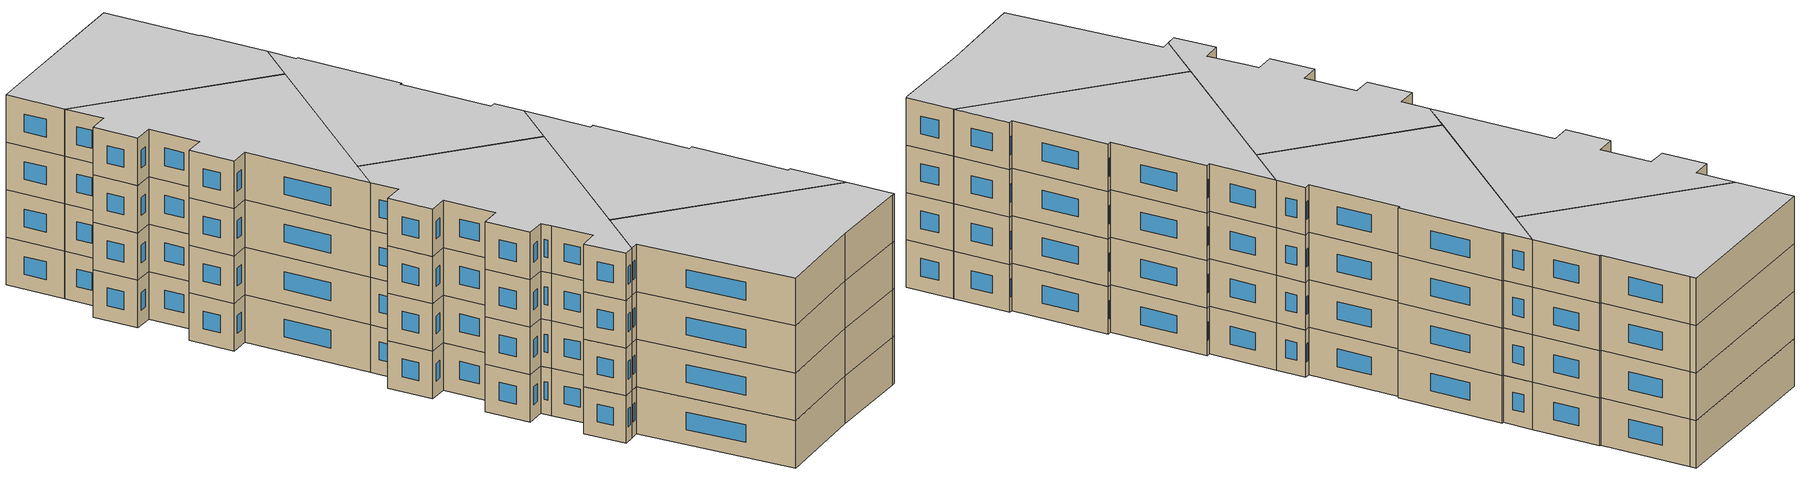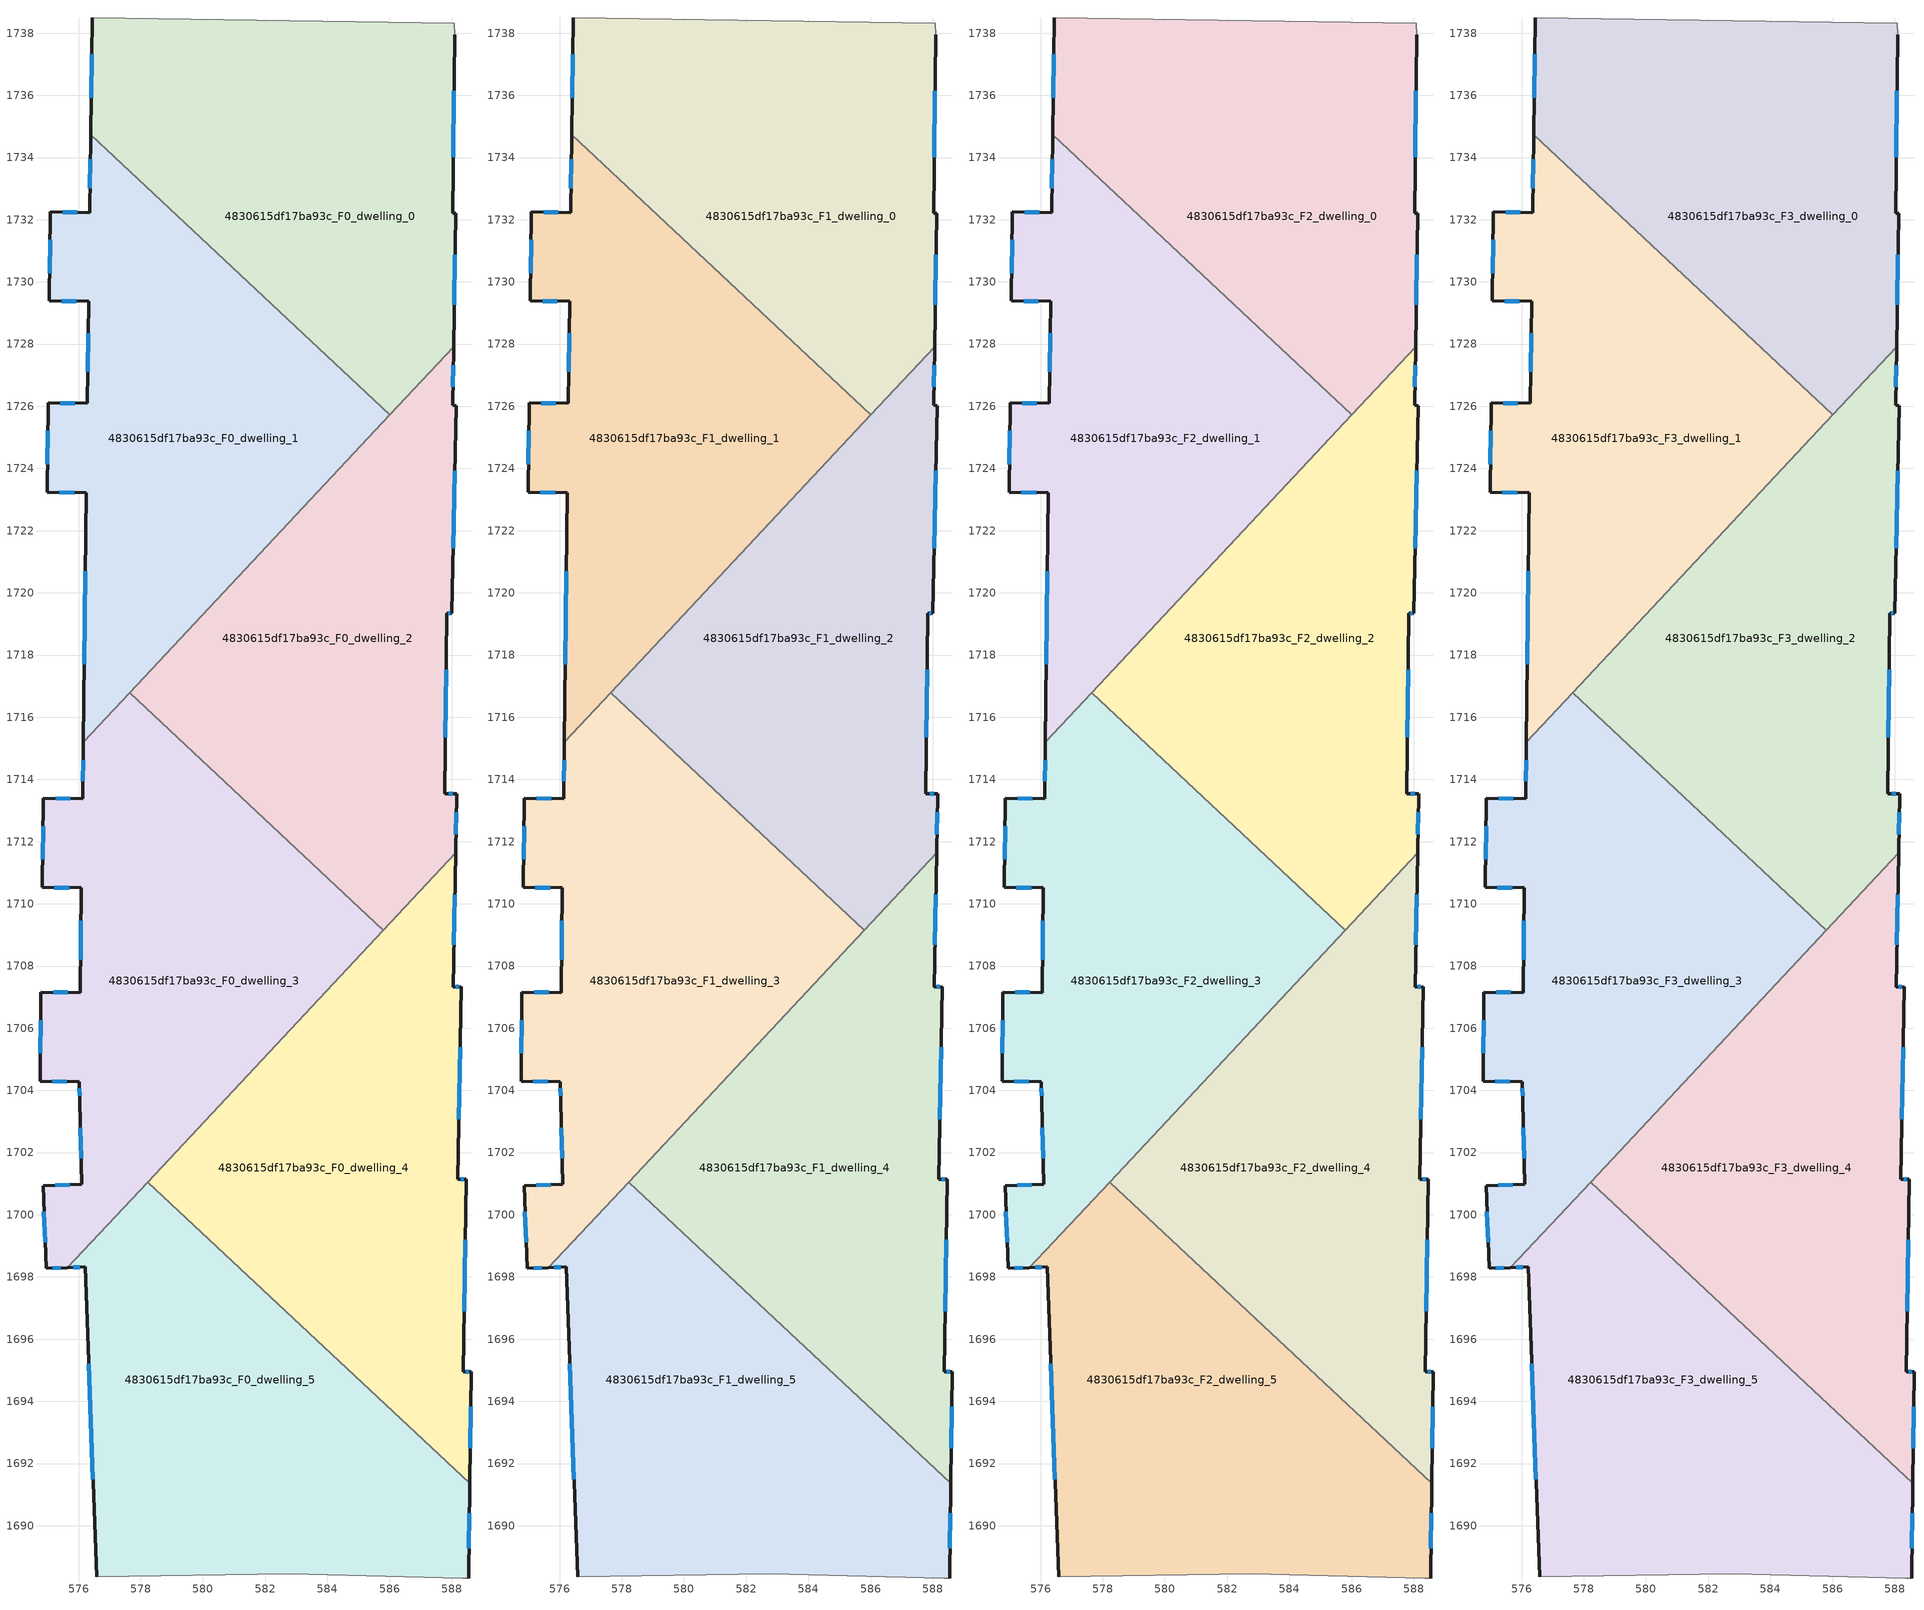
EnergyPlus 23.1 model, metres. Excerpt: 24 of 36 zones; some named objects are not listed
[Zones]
4830615df17ba93c_F0_dwelling_0
 floor ground (EU_floor_Construction): 588.08,1738.31 588.09,1737.95 588.03,1732.21 588.12,1732.21 588.06,1727.91 586.01,1725.73 576.39,1734.74 576.43,1738.49 z0
 wall outside (EU_wall_Construction): 588.06,1727.91 588.12,1732.21 588.03,1732.21 588.09,1737.95 / 576.43,1738.49 576.39,1734.74 z0:3
 wall adiabatic (EU_wall_Construction): 588.09,1737.95 588.08,1738.31 576.43,1738.49 z0:3
 wall to 4830615df17ba93c_F0_dwelling_1 (EU_wall_Construction): 576.39,1734.74 586.01,1725.73 z0:3
 wall to 4830615df17ba93c_F0_dwelling_2 (EU_wall_Construction): 586.01,1725.73 588.06,1727.91 z0:3
 window (EU_Window_Construction): 588.05,1734.01 588.07,1736.15 / 588.08,1729.26 588.1,1730.87 / 576.42,1737.31 576.4,1735.91 z0.94:2.06
4830615df17ba93c_F0_dwelling_1
 floor ground (EU_floor_Construction): 586.01,1725.73 576.15,1715.19 576.25,1723.22 574.99,1723.24 575.02,1726.11 576.28,1726.09 576.32,1729.37 575.06,1729.39 575.09,1732.25 576.35,1732.23 576.39,1734.74 z0
 wall outside (EU_wall_Construction): 576.39,1734.74 576.35,1732.23 575.09,1732.25 575.06,1729.39 576.32,1729.37 576.28,1726.09 575.02,1726.11 574.99,1723.24 576.25,1723.22 576.15,1715.19 z0:3
 wall to 4830615df17ba93c_F0_dwelling_3 (EU_wall_Construction): 576.15,1715.19 577.64,1716.78 z0:3
 wall to 4830615df17ba93c_F0_dwelling_2 (EU_wall_Construction): 577.64,1716.78 586.01,1725.73 z0:3
 window (EU_Window_Construction): 575.88,1726.1 575.41,1726.1 / 576.31,1728.34 576.29,1727.12 / 575.46,1729.38 575.93,1729.38 / 575.08,1731.35 575.07,1730.28 / 575.96,1732.24 575.49,1732.24 / 576.37,1733.95 576.36,1733.02 / 576.22,1720.7 576.18,1717.71 / 575.38,1723.23 575.85,1723.23 / 575.01,1725.21 575,1724.14 z0.94:2.06
4830615df17ba93c_F0_dwelling_2
 floor ground (EU_floor_Construction): 588.06,1727.91 588.03,1726.03 588.14,1726.02 588.01,1719.34 587.84,1719.35 587.78,1713.53 588.16,1713.54 588.12,1711.64 585.79,1709.15 577.64,1716.78 z0
 wall outside (EU_wall_Construction): 588.12,1711.64 588.16,1713.54 587.78,1713.53 587.84,1719.35 588.01,1719.34 588.14,1726.02 588.03,1726.03 588.06,1727.91 z0:3
 wall to 4830615df17ba93c_F0_dwelling_3 (EU_wall_Construction): 577.64,1716.78 585.79,1709.15 z0:3
 wall to 4830615df17ba93c_F0_dwelling_4 (EU_wall_Construction): 585.79,1709.15 588.12,1711.64 z0:3
 window (EU_Window_Construction): 588.05,1721.44 588.1,1723.92 / 587.9,1719.35 587.95,1719.35 / 587.8,1715.36 587.82,1717.53 / 588.04,1713.54 587.9,1713.54 / 588.14,1712.24 588.15,1712.95 / 588.04,1726.62 588.05,1727.32 z0.94:2.06
4830615df17ba93c_F0_dwelling_3
 floor ground (EU_floor_Construction): 585.79,1709.15 575.64,1698.3 574.95,1698.28 574.86,1700.94 576.11,1700.99 576.04,1703.63 576.02,1704.28 574.76,1704.3 574.79,1707.16 576.05,1707.15 576.09,1710.52 574.83,1710.53 574.87,1713.4 576.13,1713.38 576.15,1715.19 577.64,1716.78 z0
 wall outside (EU_wall_Construction): 576.15,1715.19 576.13,1713.38 574.87,1713.4 574.83,1710.53 576.09,1710.52 576.05,1707.15 574.79,1707.16 574.76,1704.3 576.02,1704.28 576.04,1703.63 576.11,1700.99 574.86,1700.94 574.95,1698.28 575.64,1698.3 z0:3
 wall to 4830615df17ba93c_F0_dwelling_5 (EU_wall_Construction): 575.64,1698.3 578.22,1701.05 z0:3
 wall to 4830615df17ba93c_F0_dwelling_4 (EU_wall_Construction): 578.22,1701.05 585.79,1709.15 z0:3
 window (EU_Window_Construction): 576.03,1704.07 576.03,1703.83 / 575.15,1704.29 575.62,1704.28 / 574.78,1706.26 574.77,1705.19 / 575.65,1707.15 575.18,1707.15 / 576.08,1709.46 576.06,1708.2 / 575.22,1710.52 575.7,1710.52 / 574.86,1712.5 574.84,1711.43 / 575.74,1713.38 575.26,1713.39 / 576.15,1714.62 576.14,1713.95 / 575.17,1698.29 575.43,1698.3 / 574.89,1700.1 574.92,1699.11 / 575.71,1700.97 575.25,1700.95 / 576.06,1702.8 576.09,1701.82 z0.94:2.06
4830615df17ba93c_F0_dwelling_4
 floor ground (EU_floor_Construction): 588.12,1711.64 588.04,1707.32 588.3,1707.33 588.2,1701.14 588.46,1701.15 588.37,1694.95 588.62,1694.95 588.58,1691.36 578.22,1701.05 z0
 wall outside (EU_wall_Construction): 588.58,1691.36 588.62,1694.95 588.37,1694.95 588.46,1701.15 588.2,1701.14 588.3,1707.33 588.04,1707.32 588.12,1711.64 z0:3
 wall to 4830615df17ba93c_F0_dwelling_5 (EU_wall_Construction): 578.22,1701.05 588.58,1691.36 z0:3
 window (EU_Window_Construction): 588.22,1707.33 588.12,1707.33 / 588.23,1703.08 588.27,1705.39 / 588.38,1701.14 588.28,1701.14 / 588.4,1696.89 588.43,1699.2 / 588.54,1694.95 588.45,1694.95 / 588.59,1692.49 588.61,1693.82 / 588.07,1708.68 588.1,1710.29 z0.94:2.06
4830615df17ba93c_F0_dwelling_5
 floor ground (EU_floor_Construction): 588.58,1691.36 588.54,1688.32 588.35,1688.32 582.77,1688.46 576.58,1688.37 576.21,1698.32 575.64,1698.3 578.22,1701.05 z0
 wall outside (EU_wall_Construction): 575.64,1698.3 576.21,1698.32 576.58,1688.37 / 588.54,1688.32 588.58,1691.36 z0:3
 wall adiabatic (EU_wall_Construction): 576.58,1688.37 582.77,1688.46 588.35,1688.32 588.54,1688.32 z0:3
 window (EU_Window_Construction): 575.82,1698.31 576.03,1698.32 / 588.55,1689.27 588.57,1690.41 / 576.33,1695.2 576.46,1691.49 z0.94:2.06
4830615df17ba93c_F1_dwelling_0
 floor to 4830615df17ba93c_F0_dwelling_0 (EU_floor_Construction): 588.08,1738.31 588.09,1737.95 588.03,1732.21 588.12,1732.21 588.06,1727.91 586.01,1725.73 576.39,1734.74 576.43,1738.49 z3
 wall outside (EU_wall_Construction): 588.06,1727.91 588.12,1732.21 588.03,1732.21 588.09,1737.95 / 576.43,1738.49 576.39,1734.74 z3:6
 wall adiabatic (EU_wall_Construction): 588.09,1737.95 588.08,1738.31 576.43,1738.49 z3:6
 wall to 4830615df17ba93c_F1_dwelling_1 (EU_wall_Construction): 576.39,1734.74 586.01,1725.73 z3:6
 wall to 4830615df17ba93c_F1_dwelling_2 (EU_wall_Construction): 586.01,1725.73 588.06,1727.91 z3:6
 window (EU_Window_Construction): 588.05,1734.01 588.07,1736.15 / 588.08,1729.26 588.1,1730.87 / 576.42,1737.31 576.4,1735.91 z3.94:5.06
4830615df17ba93c_F1_dwelling_1
 floor to 4830615df17ba93c_F0_dwelling_1 (EU_floor_Construction): 586.01,1725.73 576.15,1715.19 576.25,1723.22 574.99,1723.24 575.02,1726.11 576.28,1726.09 576.32,1729.37 575.06,1729.39 575.09,1732.25 576.35,1732.23 576.39,1734.74 z3
 wall outside (EU_wall_Construction): 576.39,1734.74 576.35,1732.23 575.09,1732.25 575.06,1729.39 576.32,1729.37 576.28,1726.09 575.02,1726.11 574.99,1723.24 576.25,1723.22 576.15,1715.19 z3:6
 wall to 4830615df17ba93c_F1_dwelling_3 (EU_wall_Construction): 576.15,1715.19 577.64,1716.78 z3:6
 wall to 4830615df17ba93c_F1_dwelling_2 (EU_wall_Construction): 577.64,1716.78 586.01,1725.73 z3:6
 window (EU_Window_Construction): 575.88,1726.1 575.41,1726.1 / 576.31,1728.34 576.29,1727.12 / 575.46,1729.38 575.93,1729.38 / 575.08,1731.35 575.07,1730.28 / 575.96,1732.24 575.49,1732.24 / 576.37,1733.95 576.36,1733.02 / 576.22,1720.7 576.18,1717.71 / 575.38,1723.23 575.85,1723.23 / 575.01,1725.21 575,1724.14 z3.94:5.06
4830615df17ba93c_F1_dwelling_2
 floor to 4830615df17ba93c_F0_dwelling_2 (EU_floor_Construction): 588.06,1727.91 588.03,1726.03 588.14,1726.02 588.01,1719.34 587.84,1719.35 587.78,1713.53 588.16,1713.54 588.12,1711.64 585.79,1709.15 577.64,1716.78 z3
 wall outside (EU_wall_Construction): 588.12,1711.64 588.16,1713.54 587.78,1713.53 587.84,1719.35 588.01,1719.34 588.14,1726.02 588.03,1726.03 588.06,1727.91 z3:6
 wall to 4830615df17ba93c_F1_dwelling_3 (EU_wall_Construction): 577.64,1716.78 585.79,1709.15 z3:6
 wall to 4830615df17ba93c_F1_dwelling_4 (EU_wall_Construction): 585.79,1709.15 588.12,1711.64 z3:6
 window (EU_Window_Construction): 588.05,1721.44 588.1,1723.92 / 587.9,1719.35 587.95,1719.35 / 587.8,1715.36 587.82,1717.53 / 588.04,1713.54 587.9,1713.54 / 588.14,1712.24 588.15,1712.95 / 588.04,1726.62 588.05,1727.32 z3.94:5.06
4830615df17ba93c_F1_dwelling_3
 floor to 4830615df17ba93c_F0_dwelling_3 (EU_floor_Construction): 585.79,1709.15 575.64,1698.3 574.95,1698.28 574.86,1700.94 576.11,1700.99 576.04,1703.63 576.02,1704.28 574.76,1704.3 574.79,1707.16 576.05,1707.15 576.09,1710.52 574.83,1710.53 574.87,1713.4 576.13,1713.38 576.15,1715.19 577.64,1716.78 z3
 wall outside (EU_wall_Construction): 576.15,1715.19 576.13,1713.38 574.87,1713.4 574.83,1710.53 576.09,1710.52 576.05,1707.15 574.79,1707.16 574.76,1704.3 576.02,1704.28 576.04,1703.63 576.11,1700.99 574.86,1700.94 574.95,1698.28 575.64,1698.3 z3:6
 wall to 4830615df17ba93c_F1_dwelling_5 (EU_wall_Construction): 575.64,1698.3 578.22,1701.05 z3:6
 wall to 4830615df17ba93c_F1_dwelling_4 (EU_wall_Construction): 578.22,1701.05 585.79,1709.15 z3:6
 window (EU_Window_Construction): 576.03,1704.07 576.03,1703.83 / 575.15,1704.29 575.62,1704.28 / 574.78,1706.26 574.77,1705.19 / 575.65,1707.15 575.18,1707.15 / 576.08,1709.46 576.06,1708.2 / 575.22,1710.52 575.7,1710.52 / 574.86,1712.5 574.84,1711.43 / 575.74,1713.38 575.26,1713.39 / 576.15,1714.62 576.14,1713.95 / 575.17,1698.29 575.43,1698.3 / 574.89,1700.1 574.92,1699.11 / 575.71,1700.97 575.25,1700.95 / 576.06,1702.8 576.09,1701.82 z3.94:5.06
4830615df17ba93c_F1_dwelling_4
 floor to 4830615df17ba93c_F0_dwelling_4 (EU_floor_Construction): 588.12,1711.64 588.04,1707.32 588.3,1707.33 588.2,1701.14 588.46,1701.15 588.37,1694.95 588.62,1694.95 588.58,1691.36 578.22,1701.05 z3
 wall outside (EU_wall_Construction): 588.58,1691.36 588.62,1694.95 588.37,1694.95 588.46,1701.15 588.2,1701.14 588.3,1707.33 588.04,1707.32 588.12,1711.64 z3:6
 wall to 4830615df17ba93c_F1_dwelling_5 (EU_wall_Construction): 578.22,1701.05 588.58,1691.36 z3:6
 window (EU_Window_Construction): 588.22,1707.33 588.12,1707.33 / 588.23,1703.08 588.27,1705.39 / 588.38,1701.14 588.28,1701.14 / 588.4,1696.89 588.43,1699.2 / 588.54,1694.95 588.45,1694.95 / 588.59,1692.49 588.61,1693.82 / 588.07,1708.68 588.1,1710.29 z3.94:5.06
4830615df17ba93c_F1_dwelling_5
 floor to 4830615df17ba93c_F0_dwelling_5 (EU_floor_Construction): 588.58,1691.36 588.54,1688.32 588.35,1688.32 582.77,1688.46 576.58,1688.37 576.21,1698.32 575.64,1698.3 578.22,1701.05 z3
 wall outside (EU_wall_Construction): 575.64,1698.3 576.21,1698.32 576.58,1688.37 / 588.54,1688.32 588.58,1691.36 z3:6
 wall adiabatic (EU_wall_Construction): 576.58,1688.37 582.77,1688.46 588.35,1688.32 588.54,1688.32 z3:6
 window (EU_Window_Construction): 575.82,1698.31 576.03,1698.32 / 588.55,1689.27 588.57,1690.41 / 576.33,1695.2 576.46,1691.49 z3.94:5.06
4830615df17ba93c_F2_dwelling_0
 floor to 4830615df17ba93c_F1_dwelling_0 (EU_floor_Construction): 588.08,1738.31 588.09,1737.95 588.03,1732.21 588.12,1732.21 588.06,1727.91 586.01,1725.73 576.39,1734.74 576.43,1738.49 z6
 wall outside (EU_wall_Construction): 588.06,1727.91 588.12,1732.21 588.03,1732.21 588.09,1737.95 / 576.43,1738.49 576.39,1734.74 z6:9
 wall adiabatic (EU_wall_Construction): 588.09,1737.95 588.08,1738.31 576.43,1738.49 z6:9
 wall to 4830615df17ba93c_F2_dwelling_1 (EU_wall_Construction): 576.39,1734.74 586.01,1725.73 z6:9
 wall to 4830615df17ba93c_F2_dwelling_2 (EU_wall_Construction): 586.01,1725.73 588.06,1727.91 z6:9
 window (EU_Window_Construction): 588.05,1734.01 588.07,1736.15 / 588.08,1729.26 588.1,1730.87 / 576.42,1737.31 576.4,1735.91 z6.94:8.06
4830615df17ba93c_F2_dwelling_1
 floor to 4830615df17ba93c_F1_dwelling_1 (EU_floor_Construction): 586.01,1725.73 576.15,1715.19 576.25,1723.22 574.99,1723.24 575.02,1726.11 576.28,1726.09 576.32,1729.37 575.06,1729.39 575.09,1732.25 576.35,1732.23 576.39,1734.74 z6
 wall outside (EU_wall_Construction): 576.39,1734.74 576.35,1732.23 575.09,1732.25 575.06,1729.39 576.32,1729.37 576.28,1726.09 575.02,1726.11 574.99,1723.24 576.25,1723.22 576.15,1715.19 z6:9
 wall to 4830615df17ba93c_F2_dwelling_3 (EU_wall_Construction): 576.15,1715.19 577.64,1716.78 z6:9
 wall to 4830615df17ba93c_F2_dwelling_2 (EU_wall_Construction): 577.64,1716.78 586.01,1725.73 z6:9
 window (EU_Window_Construction): 575.88,1726.1 575.41,1726.1 / 576.31,1728.34 576.29,1727.12 / 575.46,1729.38 575.93,1729.38 / 575.08,1731.35 575.07,1730.28 / 575.96,1732.24 575.49,1732.24 / 576.37,1733.95 576.36,1733.02 / 576.22,1720.7 576.18,1717.71 / 575.38,1723.23 575.85,1723.23 / 575.01,1725.21 575,1724.14 z6.94:8.06
4830615df17ba93c_F2_dwelling_2
 floor to 4830615df17ba93c_F1_dwelling_2 (EU_floor_Construction): 588.06,1727.91 588.03,1726.03 588.14,1726.02 588.01,1719.34 587.84,1719.35 587.78,1713.53 588.16,1713.54 588.12,1711.64 585.79,1709.15 577.64,1716.78 z6
 wall outside (EU_wall_Construction): 588.12,1711.64 588.16,1713.54 587.78,1713.53 587.84,1719.35 588.01,1719.34 588.14,1726.02 588.03,1726.03 588.06,1727.91 z6:9
 wall to 4830615df17ba93c_F2_dwelling_3 (EU_wall_Construction): 577.64,1716.78 585.79,1709.15 z6:9
 wall to 4830615df17ba93c_F2_dwelling_4 (EU_wall_Construction): 585.79,1709.15 588.12,1711.64 z6:9
 window (EU_Window_Construction): 588.05,1721.44 588.1,1723.92 / 587.9,1719.35 587.95,1719.35 / 587.8,1715.36 587.82,1717.53 / 588.04,1713.54 587.9,1713.54 / 588.14,1712.24 588.15,1712.95 / 588.04,1726.62 588.05,1727.32 z6.94:8.06
4830615df17ba93c_F2_dwelling_3
 floor to 4830615df17ba93c_F1_dwelling_3 (EU_floor_Construction): 585.79,1709.15 575.64,1698.3 574.95,1698.28 574.86,1700.94 576.11,1700.99 576.04,1703.63 576.02,1704.28 574.76,1704.3 574.79,1707.16 576.05,1707.15 576.09,1710.52 574.83,1710.53 574.87,1713.4 576.13,1713.38 576.15,1715.19 577.64,1716.78 z6
 wall outside (EU_wall_Construction): 576.15,1715.19 576.13,1713.38 574.87,1713.4 574.83,1710.53 576.09,1710.52 576.05,1707.15 574.79,1707.16 574.76,1704.3 576.02,1704.28 576.04,1703.63 576.11,1700.99 574.86,1700.94 574.95,1698.28 575.64,1698.3 z6:9
 wall to 4830615df17ba93c_F2_dwelling_5 (EU_wall_Construction): 575.64,1698.3 578.22,1701.05 z6:9
 wall to 4830615df17ba93c_F2_dwelling_4 (EU_wall_Construction): 578.22,1701.05 585.79,1709.15 z6:9
 window (EU_Window_Construction): 576.03,1704.07 576.03,1703.83 / 575.15,1704.29 575.62,1704.28 / 574.78,1706.26 574.77,1705.19 / 575.65,1707.15 575.18,1707.15 / 576.08,1709.46 576.06,1708.2 / 575.22,1710.52 575.7,1710.52 / 574.86,1712.5 574.84,1711.43 / 575.74,1713.38 575.26,1713.39 / 576.15,1714.62 576.14,1713.95 / 575.17,1698.29 575.43,1698.3 / 574.89,1700.1 574.92,1699.11 / 575.71,1700.97 575.25,1700.95 / 576.06,1702.8 576.09,1701.82 z6.94:8.06
4830615df17ba93c_F2_dwelling_4
 floor to 4830615df17ba93c_F1_dwelling_4 (EU_floor_Construction): 588.12,1711.64 588.04,1707.32 588.3,1707.33 588.2,1701.14 588.46,1701.15 588.37,1694.95 588.62,1694.95 588.58,1691.36 578.22,1701.05 z6
 wall outside (EU_wall_Construction): 588.58,1691.36 588.62,1694.95 588.37,1694.95 588.46,1701.15 588.2,1701.14 588.3,1707.33 588.04,1707.32 588.12,1711.64 z6:9
 wall to 4830615df17ba93c_F2_dwelling_5 (EU_wall_Construction): 578.22,1701.05 588.58,1691.36 z6:9
 window (EU_Window_Construction): 588.22,1707.33 588.12,1707.33 / 588.23,1703.08 588.27,1705.39 / 588.38,1701.14 588.28,1701.14 / 588.4,1696.89 588.43,1699.2 / 588.54,1694.95 588.45,1694.95 / 588.59,1692.49 588.61,1693.82 / 588.07,1708.68 588.1,1710.29 z6.94:8.06
4830615df17ba93c_F2_dwelling_5
 floor to 4830615df17ba93c_F1_dwelling_5 (EU_floor_Construction): 588.58,1691.36 588.54,1688.32 588.35,1688.32 582.77,1688.46 576.58,1688.37 576.21,1698.32 575.64,1698.3 578.22,1701.05 z6
 wall outside (EU_wall_Construction): 575.64,1698.3 576.21,1698.32 576.58,1688.37 / 588.54,1688.32 588.58,1691.36 z6:9
 wall adiabatic (EU_wall_Construction): 576.58,1688.37 582.77,1688.46 588.35,1688.32 588.54,1688.32 z6:9
 window (EU_Window_Construction): 575.82,1698.31 576.03,1698.32 / 588.55,1689.27 588.57,1690.41 / 576.33,1695.2 576.46,1691.49 z6.94:8.06
4830615df17ba93c_F3_dwelling_0
 floor to 4830615df17ba93c_F2_dwelling_0 (EU_floor_Construction): 588.08,1738.31 588.09,1737.95 588.03,1732.21 588.12,1732.21 588.06,1727.91 586.01,1725.73 576.39,1734.74 576.43,1738.49 z9
 wall outside (EU_wall_Construction): 588.06,1727.91 588.12,1732.21 588.03,1732.21 588.09,1737.95 / 576.43,1738.49 576.39,1734.74 z9:12
 wall adiabatic (EU_wall_Construction): 588.09,1737.95 588.08,1738.31 576.43,1738.49 z9:12
 wall to 4830615df17ba93c_F3_dwelling_1 (EU_wall_Construction): 576.39,1734.74 586.01,1725.73 z9:12
 wall to 4830615df17ba93c_F3_dwelling_2 (EU_wall_Construction): 586.01,1725.73 588.06,1727.91 z9:12
 window (EU_Window_Construction): 588.05,1734.01 588.07,1736.15 / 588.08,1729.26 588.1,1730.87 / 576.42,1737.31 576.4,1735.91 z9.94:11.06
 ceiling to 4830615df17ba93c_F4_dwelling_0 (EU_floor_Construction): 586.01,1725.73 588.06,1727.91 588.12,1732.21 588.03,1732.21 588.09,1737.95 588.08,1738.31 576.43,1738.49 576.39,1734.74 z12
4830615df17ba93c_F3_dwelling_1
 floor to 4830615df17ba93c_F2_dwelling_1 (EU_floor_Construction): 586.01,1725.73 576.15,1715.19 576.25,1723.22 574.99,1723.24 575.02,1726.11 576.28,1726.09 576.32,1729.37 575.06,1729.39 575.09,1732.25 576.35,1732.23 576.39,1734.74 z9
 wall outside (EU_wall_Construction): 576.39,1734.74 576.35,1732.23 575.09,1732.25 575.06,1729.39 576.32,1729.37 576.28,1726.09 575.02,1726.11 574.99,1723.24 576.25,1723.22 576.15,1715.19 z9:12
 wall to 4830615df17ba93c_F3_dwelling_3 (EU_wall_Construction): 576.15,1715.19 577.64,1716.78 z9:12
 wall to 4830615df17ba93c_F3_dwelling_2 (EU_wall_Construction): 577.64,1716.78 586.01,1725.73 z9:12
 window (EU_Window_Construction): 575.88,1726.1 575.41,1726.1 / 576.31,1728.34 576.29,1727.12 / 575.46,1729.38 575.93,1729.38 / 575.08,1731.35 575.07,1730.28 / 575.96,1732.24 575.49,1732.24 / 576.37,1733.95 576.36,1733.02 / 576.22,1720.7 576.18,1717.71 / 575.38,1723.23 575.85,1723.23 / 575.01,1725.21 575,1724.14 z9.94:11.06
 ceiling to 4830615df17ba93c_F4_dwelling_1 (EU_floor_Construction): 576.15,1715.19 586.01,1725.73 576.39,1734.74 576.35,1732.23 575.09,1732.25 575.06,1729.39 576.32,1729.37 576.28,1726.09 575.02,1726.11 574.99,1723.24 576.25,1723.22 z12
4830615df17ba93c_F3_dwelling_2
 floor to 4830615df17ba93c_F2_dwelling_2 (EU_floor_Construction): 588.06,1727.91 588.03,1726.03 588.14,1726.02 588.01,1719.34 587.84,1719.35 587.78,1713.53 588.16,1713.54 588.12,1711.64 585.79,1709.15 577.64,1716.78 z9
 wall outside (EU_wall_Construction): 588.12,1711.64 588.16,1713.54 587.78,1713.53 587.84,1719.35 588.01,1719.34 588.14,1726.02 588.03,1726.03 588.06,1727.91 z9:12
 wall to 4830615df17ba93c_F3_dwelling_3 (EU_wall_Construction): 577.64,1716.78 585.79,1709.15 z9:12
 wall to 4830615df17ba93c_F3_dwelling_4 (EU_wall_Construction): 585.79,1709.15 588.12,1711.64 z9:12
 window (EU_Window_Construction): 588.05,1721.44 588.1,1723.92 / 587.9,1719.35 587.95,1719.35 / 587.8,1715.36 587.82,1717.53 / 588.04,1713.54 587.9,1713.54 / 588.14,1712.24 588.15,1712.95 / 588.04,1726.62 588.05,1727.32 z9.94:11.06
 ceiling to 4830615df17ba93c_F4_dwelling_2 (EU_floor_Construction): 585.79,1709.15 588.12,1711.64 588.16,1713.54 587.78,1713.53 587.84,1719.35 588.01,1719.34 588.14,1726.02 588.03,1726.03 588.06,1727.91 577.64,1716.78 z12
4830615df17ba93c_F3_dwelling_3
 floor to 4830615df17ba93c_F2_dwelling_3 (EU_floor_Construction): 585.79,1709.15 575.64,1698.3 574.95,1698.28 574.86,1700.94 576.11,1700.99 576.04,1703.63 576.02,1704.28 574.76,1704.3 574.79,1707.16 576.05,1707.15 576.09,1710.52 574.83,1710.53 574.87,1713.4 576.13,1713.38 576.15,1715.19 577.64,1716.78 z9
 wall outside (EU_wall_Construction): 576.15,1715.19 576.13,1713.38 574.87,1713.4 574.83,1710.53 576.09,1710.52 576.05,1707.15 574.79,1707.16 574.76,1704.3 576.02,1704.28 576.04,1703.63 576.11,1700.99 574.86,1700.94 574.95,1698.28 575.64,1698.3 z9:12
 wall to 4830615df17ba93c_F3_dwelling_5 (EU_wall_Construction): 575.64,1698.3 578.22,1701.05 z9:12
 wall to 4830615df17ba93c_F3_dwelling_4 (EU_wall_Construction): 578.22,1701.05 585.79,1709.15 z9:12
 window (EU_Window_Construction): 576.03,1704.07 576.03,1703.83 / 575.15,1704.29 575.62,1704.28 / 574.78,1706.26 574.77,1705.19 / 575.65,1707.15 575.18,1707.15 / 576.08,1709.46 576.06,1708.2 / 575.22,1710.52 575.7,1710.52 / 574.86,1712.5 574.84,1711.43 / 575.74,1713.38 575.26,1713.39 / 576.15,1714.62 576.14,1713.95 / 575.17,1698.29 575.43,1698.3 / 574.89,1700.1 574.92,1699.11 / 575.71,1700.97 575.25,1700.95 / 576.06,1702.8 576.09,1701.82 z9.94:11.06
 ceiling to 4830615df17ba93c_F4_dwelling_3 (EU_floor_Construction): 576.11,1700.99 574.86,1700.94 574.95,1698.28 575.64,1698.3 585.79,1709.15 577.64,1716.78 576.15,1715.19 576.13,1713.38 574.87,1713.4 574.83,1710.53 576.09,1710.52 576.05,1707.15 574.79,1707.16 574.76,1704.3 576.02,1704.28 576.04,1703.63 z12
4830615df17ba93c_F3_dwelling_4
 floor to 4830615df17ba93c_F2_dwelling_4 (EU_floor_Construction): 588.12,1711.64 588.04,1707.32 588.3,1707.33 588.2,1701.14 588.46,1701.15 588.37,1694.95 588.62,1694.95 588.58,1691.36 578.22,1701.05 z9
 wall outside (EU_wall_Construction): 588.58,1691.36 588.62,1694.95 588.37,1694.95 588.46,1701.15 588.2,1701.14 588.3,1707.33 588.04,1707.32 588.12,1711.64 z9:12
 wall to 4830615df17ba93c_F3_dwelling_5 (EU_wall_Construction): 578.22,1701.05 588.58,1691.36 z9:12
 window (EU_Window_Construction): 588.22,1707.33 588.12,1707.33 / 588.23,1703.08 588.27,1705.39 / 588.38,1701.14 588.28,1701.14 / 588.4,1696.89 588.43,1699.2 / 588.54,1694.95 588.45,1694.95 / 588.59,1692.49 588.61,1693.82 / 588.07,1708.68 588.1,1710.29 z9.94:11.06
 ceiling to 4830615df17ba93c_F4_dwelling_4 (EU_floor_Construction): 588.58,1691.36 588.62,1694.95 588.37,1694.95 588.46,1701.15 588.2,1701.14 588.3,1707.33 588.04,1707.32 588.12,1711.64 578.22,1701.05 z12
4830615df17ba93c_F3_dwelling_5
 floor to 4830615df17ba93c_F2_dwelling_5 (EU_floor_Construction): 588.58,1691.36 588.54,1688.32 588.35,1688.32 582.77,1688.46 576.58,1688.37 576.21,1698.32 575.64,1698.3 578.22,1701.05 z9
 wall outside (EU_wall_Construction): 575.64,1698.3 576.21,1698.32 576.58,1688.37 / 588.54,1688.32 588.58,1691.36 z9:12
 wall adiabatic (EU_wall_Construction): 576.58,1688.37 582.77,1688.46 588.35,1688.32 588.54,1688.32 z9:12
 window (EU_Window_Construction): 575.82,1698.31 576.03,1698.32 / 588.55,1689.27 588.57,1690.41 / 576.33,1695.2 576.46,1691.49 z9.94:11.06
 ceiling to 4830615df17ba93c_F4_dwelling_5 (EU_floor_Construction): 588.54,1688.32 588.58,1691.36 578.22,1701.05 575.64,1698.3 576.21,1698.32 576.58,1688.37 582.77,1688.46 588.35,1688.32 z12
[Building]
EU S2 Campaign: North Axis=0; Terrain=City; Solar Distribution=FullExterior
[Site:Location]
Vienna: Latitude=48; Longitude=16.5; Time Zone=1; Elevation=183
[SizingPeriod:WeatherFileDays]
AnnualSizingPeriod: Begin Month=1; Begin Day of Month=1; End Month=12; End Day of Month=31; Day of Week for Start Day=Monday; Use Weather File Daylight Saving Period=No; Use Weather File Rain and Snow Indicators=No
[MATERIAL]
EU_InternalMass_Material: Roughness=MediumRough; Thickness=0.1; Conductivity=1; Density=1800; Specific Heat=900; Thermal Absorptance=0.9; Solar Absorptance=0.7; Visible Absorptance=0.7
[MATERIAL:NOMASS] Roughness=MediumRough; Thermal Absorptance=0.9; Solar Absorptance=0.7; Visible Absorptance=0.7
Name | Thermal Resistance
EU_wall_NoMass | 0.914258
EU_floor_NoMass | 1.09711
[WINDOWMATERIAL:SIMPLEGLAZINGSYSTEM]
EU_Window_SimpleGlazing: UFactor=2.09642; Solar Heat Gain Coefficient=0.65; Visible Transmittance=0.65
[CONSTRUCTION]
EU_wall_Construction: EU_wall_NoMass
EU_floor_Construction: EU_floor_NoMass
EU_Window_Construction: EU_Window_SimpleGlazing
EU_InternalMass_Construction: EU_InternalMass_Material
[ZONE] Type=1; Multiplier=1; Ceiling Height=autocalculate; Floor Area=autocalculate; Part of Total Floor Area=Yes
Name | Volume
4830615df17ba93c_F0_dwelling_0; 4830615df17ba93c_F1_dwelling_0; 4830615df17ba93c_F2_dwelling_0; 4830615df17ba93c_F3_dwelling_0 | 307.207
4830615df17ba93c_F0_dwelling_1; 4830615df17ba93c_F1_dwelling_1; 4830615df17ba93c_F2_dwelling_1; 4830615df17ba93c_F3_dwelling_1 | 307.198
4830615df17ba93c_F0_dwelling_2; 4830615df17ba93c_F1_dwelling_2; 4830615df17ba93c_F2_dwelling_2; 4830615df17ba93c_F3_dwelling_2 | 307.21
4830615df17ba93c_F0_dwelling_3; 4830615df17ba93c_F1_dwelling_3; 4830615df17ba93c_F2_dwelling_3; 4830615df17ba93c_F3_dwelling_3 | 307.174
4830615df17ba93c_F0_dwelling_4; 4830615df17ba93c_F1_dwelling_4; 4830615df17ba93c_F2_dwelling_4; 4830615df17ba93c_F3_dwelling_4 | 307.185
4830615df17ba93c_F0_dwelling_5; 4830615df17ba93c_F1_dwelling_5; 4830615df17ba93c_F2_dwelling_5; 4830615df17ba93c_F3_dwelling_5 | 307.2
[INTERNALMASS] Construction=EU_InternalMass_Construction
Name | Zone or ZoneList | Surface Area
4830615df17ba93c_F0_dwelling_0_EU_InternalMass | 4830615df17ba93c_F0_dwelling_0 | 102.401
4830615df17ba93c_F0_dwelling_1_EU_InternalMass | 4830615df17ba93c_F0_dwelling_1 | 102.4
4830615df17ba93c_F0_dwelling_2_EU_InternalMass | 4830615df17ba93c_F0_dwelling_2 | 102.402
4830615df17ba93c_F0_dwelling_3_EU_InternalMass | 4830615df17ba93c_F0_dwelling_3 | 102.392
4830615df17ba93c_F0_dwelling_4_EU_InternalMass | 4830615df17ba93c_F0_dwelling_4 | 102.394
4830615df17ba93c_F0_dwelling_5_EU_InternalMass | 4830615df17ba93c_F0_dwelling_5 | 102.401
4830615df17ba93c_F1_dwelling_0_EU_InternalMass | 4830615df17ba93c_F1_dwelling_0 | 102.401
4830615df17ba93c_F1_dwelling_1_EU_InternalMass | 4830615df17ba93c_F1_dwelling_1 | 102.4
4830615df17ba93c_F1_dwelling_2_EU_InternalMass | 4830615df17ba93c_F1_dwelling_2 | 102.402
4830615df17ba93c_F1_dwelling_3_EU_InternalMass | 4830615df17ba93c_F1_dwelling_3 | 102.392
4830615df17ba93c_F1_dwelling_4_EU_InternalMass | 4830615df17ba93c_F1_dwelling_4 | 102.394
4830615df17ba93c_F1_dwelling_5_EU_InternalMass | 4830615df17ba93c_F1_dwelling_5 | 102.401
4830615df17ba93c_F2_dwelling_0_EU_InternalMass | 4830615df17ba93c_F2_dwelling_0 | 102.401
4830615df17ba93c_F2_dwelling_1_EU_InternalMass | 4830615df17ba93c_F2_dwelling_1 | 102.4
4830615df17ba93c_F2_dwelling_2_EU_InternalMass | 4830615df17ba93c_F2_dwelling_2 | 102.402
4830615df17ba93c_F2_dwelling_3_EU_InternalMass | 4830615df17ba93c_F2_dwelling_3 | 102.392
4830615df17ba93c_F2_dwelling_4_EU_InternalMass | 4830615df17ba93c_F2_dwelling_4 | 102.394
4830615df17ba93c_F2_dwelling_5_EU_InternalMass | 4830615df17ba93c_F2_dwelling_5 | 102.401
4830615df17ba93c_F3_dwelling_0_EU_InternalMass | 4830615df17ba93c_F3_dwelling_0 | 102.401
4830615df17ba93c_F3_dwelling_1_EU_InternalMass | 4830615df17ba93c_F3_dwelling_1 | 102.4
4830615df17ba93c_F3_dwelling_2_EU_InternalMass | 4830615df17ba93c_F3_dwelling_2 | 102.402
4830615df17ba93c_F3_dwelling_3_EU_InternalMass | 4830615df17ba93c_F3_dwelling_3 | 102.392
4830615df17ba93c_F3_dwelling_4_EU_InternalMass | 4830615df17ba93c_F3_dwelling_4 | 102.394
4830615df17ba93c_F3_dwelling_5_EU_InternalMass | 4830615df17ba93c_F3_dwelling_5 | 102.401
[OTHEREQUIPMENT] Fuel Type=Electricity; Design Level Calculation Method=Watts/Area; Power per Zone Floor Area=1; Fraction Latent=0; Fraction Radiant=0; Fraction Lost=0; Carbon Dioxide Generation Rate=0; EndUse Subcategory=EU_Step8_InternalGains
Name | Zone or ZoneList or Space or SpaceList | Schedule
EU_Step8_InternalGain_4830615df17ba93c_F0_dwelling_0_f000 | 4830615df17ba93c_F0_dwelling_0 | EU_Step8_GainSchedule_4830615df17ba93c_F0_dwelling_0_f000
EU_Step8_InternalGain_4830615df17ba93c_F0_dwelling_1_f000 | 4830615df17ba93c_F0_dwelling_1 | EU_Step8_GainSchedule_4830615df17ba93c_F0_dwelling_1_f000
EU_Step8_InternalGain_4830615df17ba93c_F0_dwelling_2_f000 | 4830615df17ba93c_F0_dwelling_2 | EU_Step8_GainSchedule_4830615df17ba93c_F0_dwelling_2_f000
EU_Step8_InternalGain_4830615df17ba93c_F0_dwelling_3_f000 | 4830615df17ba93c_F0_dwelling_3 | EU_Step8_GainSchedule_4830615df17ba93c_F0_dwelling_3_f000
EU_Step8_InternalGain_4830615df17ba93c_F0_dwelling_4_f000 | 4830615df17ba93c_F0_dwelling_4 | EU_Step8_GainSchedule_4830615df17ba93c_F0_dwelling_4_f000
EU_Step8_InternalGain_4830615df17ba93c_F0_dwelling_5_f000 | 4830615df17ba93c_F0_dwelling_5 | EU_Step8_GainSchedule_4830615df17ba93c_F0_dwelling_5_f000
EU_Step8_InternalGain_4830615df17ba93c_F1_dwelling_0_f000 | 4830615df17ba93c_F1_dwelling_0 | EU_Step8_GainSchedule_4830615df17ba93c_F1_dwelling_0_f000
EU_Step8_InternalGain_4830615df17ba93c_F1_dwelling_1_f000 | 4830615df17ba93c_F1_dwelling_1 | EU_Step8_GainSchedule_4830615df17ba93c_F1_dwelling_1_f000
EU_Step8_InternalGain_4830615df17ba93c_F1_dwelling_2_f000 | 4830615df17ba93c_F1_dwelling_2 | EU_Step8_GainSchedule_4830615df17ba93c_F1_dwelling_2_f000
EU_Step8_InternalGain_4830615df17ba93c_F1_dwelling_3_f000 | 4830615df17ba93c_F1_dwelling_3 | EU_Step8_GainSchedule_4830615df17ba93c_F1_dwelling_3_f000
EU_Step8_InternalGain_4830615df17ba93c_F1_dwelling_4_f000 | 4830615df17ba93c_F1_dwelling_4 | EU_Step8_GainSchedule_4830615df17ba93c_F1_dwelling_4_f000
EU_Step8_InternalGain_4830615df17ba93c_F1_dwelling_5_f000 | 4830615df17ba93c_F1_dwelling_5 | EU_Step8_GainSchedule_4830615df17ba93c_F1_dwelling_5_f000
EU_Step8_InternalGain_4830615df17ba93c_F2_dwelling_0_f000 | 4830615df17ba93c_F2_dwelling_0 | EU_Step8_GainSchedule_4830615df17ba93c_F2_dwelling_0_f000
EU_Step8_InternalGain_4830615df17ba93c_F2_dwelling_1_f000 | 4830615df17ba93c_F2_dwelling_1 | EU_Step8_GainSchedule_4830615df17ba93c_F2_dwelling_1_f000
EU_Step8_InternalGain_4830615df17ba93c_F2_dwelling_2_f000 | 4830615df17ba93c_F2_dwelling_2 | EU_Step8_GainSchedule_4830615df17ba93c_F2_dwelling_2_f000
EU_Step8_InternalGain_4830615df17ba93c_F2_dwelling_3_f000 | 4830615df17ba93c_F2_dwelling_3 | EU_Step8_GainSchedule_4830615df17ba93c_F2_dwelling_3_f000
EU_Step8_InternalGain_4830615df17ba93c_F2_dwelling_4_f000 | 4830615df17ba93c_F2_dwelling_4 | EU_Step8_GainSchedule_4830615df17ba93c_F2_dwelling_4_f000
EU_Step8_InternalGain_4830615df17ba93c_F2_dwelling_5_f000 | 4830615df17ba93c_F2_dwelling_5 | EU_Step8_GainSchedule_4830615df17ba93c_F2_dwelling_5_f000
EU_Step8_InternalGain_4830615df17ba93c_F3_dwelling_0_f000 | 4830615df17ba93c_F3_dwelling_0 | EU_Step8_GainSchedule_4830615df17ba93c_F3_dwelling_0_f000
EU_Step8_InternalGain_4830615df17ba93c_F3_dwelling_1_f000 | 4830615df17ba93c_F3_dwelling_1 | EU_Step8_GainSchedule_4830615df17ba93c_F3_dwelling_1_f000
EU_Step8_InternalGain_4830615df17ba93c_F3_dwelling_2_f000 | 4830615df17ba93c_F3_dwelling_2 | EU_Step8_GainSchedule_4830615df17ba93c_F3_dwelling_2_f000
EU_Step8_InternalGain_4830615df17ba93c_F3_dwelling_3_f000 | 4830615df17ba93c_F3_dwelling_3 | EU_Step8_GainSchedule_4830615df17ba93c_F3_dwelling_3_f000
EU_Step8_InternalGain_4830615df17ba93c_F3_dwelling_4_f000 | 4830615df17ba93c_F3_dwelling_4 | EU_Step8_GainSchedule_4830615df17ba93c_F3_dwelling_4_f000
EU_Step8_InternalGain_4830615df17ba93c_F3_dwelling_5_f000 | 4830615df17ba93c_F3_dwelling_5 | EU_Step8_GainSchedule_4830615df17ba93c_F3_dwelling_5_f000
[ZONEVENTILATION:DESIGNFLOWRATE] Schedule=EU_AlwaysOn; Design Flow Rate Calculation Method=AirChanges/Hour; Air Changes per Hour=0.546891; Ventilation Type=Natural; Fan Pressure Rise=0; Fan Total Efficiency=1; Constant Term Coefficient=1; Temperature Term Coefficient=0; Velocity Term Coefficient=0; Velocity Squared Term Coefficient=0; Minimum Indoor Temperature=-100; Maximum Indoor Temperature=100; Delta Temperature=-100; Minimum Outdoor Temperature=-100; Maximum Outdoor Temperature=100; Maximum Wind Speed=40
Name | Zone or ZoneList or Space or SpaceList
EU_ConstantAir_4830615df17ba93c_F0_dwelling_0 | 4830615df17ba93c_F0_dwelling_0
EU_ConstantAir_4830615df17ba93c_F0_dwelling_1 | 4830615df17ba93c_F0_dwelling_1
EU_ConstantAir_4830615df17ba93c_F0_dwelling_2 | 4830615df17ba93c_F0_dwelling_2
EU_ConstantAir_4830615df17ba93c_F0_dwelling_3 | 4830615df17ba93c_F0_dwelling_3
EU_ConstantAir_4830615df17ba93c_F0_dwelling_4 | 4830615df17ba93c_F0_dwelling_4
EU_ConstantAir_4830615df17ba93c_F0_dwelling_5 | 4830615df17ba93c_F0_dwelling_5
EU_ConstantAir_4830615df17ba93c_F1_dwelling_0 | 4830615df17ba93c_F1_dwelling_0
EU_ConstantAir_4830615df17ba93c_F1_dwelling_1 | 4830615df17ba93c_F1_dwelling_1
EU_ConstantAir_4830615df17ba93c_F1_dwelling_2 | 4830615df17ba93c_F1_dwelling_2
EU_ConstantAir_4830615df17ba93c_F1_dwelling_3 | 4830615df17ba93c_F1_dwelling_3
EU_ConstantAir_4830615df17ba93c_F1_dwelling_4 | 4830615df17ba93c_F1_dwelling_4
EU_ConstantAir_4830615df17ba93c_F1_dwelling_5 | 4830615df17ba93c_F1_dwelling_5
EU_ConstantAir_4830615df17ba93c_F2_dwelling_0 | 4830615df17ba93c_F2_dwelling_0
EU_ConstantAir_4830615df17ba93c_F2_dwelling_1 | 4830615df17ba93c_F2_dwelling_1
EU_ConstantAir_4830615df17ba93c_F2_dwelling_2 | 4830615df17ba93c_F2_dwelling_2
EU_ConstantAir_4830615df17ba93c_F2_dwelling_3 | 4830615df17ba93c_F2_dwelling_3
EU_ConstantAir_4830615df17ba93c_F2_dwelling_4 | 4830615df17ba93c_F2_dwelling_4
EU_ConstantAir_4830615df17ba93c_F2_dwelling_5 | 4830615df17ba93c_F2_dwelling_5
EU_ConstantAir_4830615df17ba93c_F3_dwelling_0 | 4830615df17ba93c_F3_dwelling_0
EU_ConstantAir_4830615df17ba93c_F3_dwelling_1 | 4830615df17ba93c_F3_dwelling_1
EU_ConstantAir_4830615df17ba93c_F3_dwelling_2 | 4830615df17ba93c_F3_dwelling_2
EU_ConstantAir_4830615df17ba93c_F3_dwelling_3 | 4830615df17ba93c_F3_dwelling_3
EU_ConstantAir_4830615df17ba93c_F3_dwelling_4 | 4830615df17ba93c_F3_dwelling_4
EU_ConstantAir_4830615df17ba93c_F3_dwelling_5 | 4830615df17ba93c_F3_dwelling_5
[HVACTEMPLATE:THERMOSTAT] Constant Heating Setpoint=20; Constant Cooling Setpoint=50
EU_HeatOnly_4830615df17ba93c_F0_dwelling_0; EU_HeatOnly_4830615df17ba93c_F0_dwelling_1
[HVACTEMPLATE:ZONE:IDEALLOADSAIRSYSTEM] System Availability Schedule=EU_AlwaysOn; Maximum Heating Supply Air Temperature=50; Minimum Cooling Supply Air Temperature=13; Maximum Heating Supply Air Humidity Ratio=0.0156; Minimum Cooling Supply Air Humidity Ratio=0.0077; Heating Limit=NoLimit; Cooling Limit=NoLimit; Heating Availability Schedule=EU_AlwaysOn; Cooling Availability Schedule=EU_CoolingOff; Dehumidification Control Type=ConstantSensibleHeatRatio; Cooling Sensible Heat Ratio=0.7; Dehumidification Setpoint=60; Humidification Control Type=None; Humidification Setpoint=30; Outdoor Air Method=None; Outdoor Air Flow Rate per Person=0.00944; Outdoor Air Flow Rate per Zone Floor Area=0; Outdoor Air Flow Rate per Zone=0; Demand Controlled Ventilation Type=None; Outdoor Air Economizer Type=NoEconomizer; Heat Recovery Type=None; Sensible Heat Recovery Effectiveness=0.7; Latent Heat Recovery Effectiveness=0.65
Name | Template Thermostat
4830615df17ba93c_F0_dwelling_0 | EU_HeatOnly_4830615df17ba93c_F0_dwelling_0
4830615df17ba93c_F0_dwelling_1 | EU_HeatOnly_4830615df17ba93c_F0_dwelling_1
4830615df17ba93c_F0_dwelling_2 | EU_HeatOnly_4830615df17ba93c_F0_dwelling_2
4830615df17ba93c_F0_dwelling_3 | EU_HeatOnly_4830615df17ba93c_F0_dwelling_3
4830615df17ba93c_F0_dwelling_4 | EU_HeatOnly_4830615df17ba93c_F0_dwelling_4
4830615df17ba93c_F0_dwelling_5 | EU_HeatOnly_4830615df17ba93c_F0_dwelling_5
4830615df17ba93c_F1_dwelling_0 | EU_HeatOnly_4830615df17ba93c_F1_dwelling_0
4830615df17ba93c_F1_dwelling_1 | EU_HeatOnly_4830615df17ba93c_F1_dwelling_1
4830615df17ba93c_F1_dwelling_2 | EU_HeatOnly_4830615df17ba93c_F1_dwelling_2
4830615df17ba93c_F1_dwelling_3 | EU_HeatOnly_4830615df17ba93c_F1_dwelling_3
4830615df17ba93c_F1_dwelling_4 | EU_HeatOnly_4830615df17ba93c_F1_dwelling_4
4830615df17ba93c_F1_dwelling_5 | EU_HeatOnly_4830615df17ba93c_F1_dwelling_5
4830615df17ba93c_F2_dwelling_0 | EU_HeatOnly_4830615df17ba93c_F2_dwelling_0
4830615df17ba93c_F2_dwelling_1 | EU_HeatOnly_4830615df17ba93c_F2_dwelling_1
4830615df17ba93c_F2_dwelling_2 | EU_HeatOnly_4830615df17ba93c_F2_dwelling_2
4830615df17ba93c_F2_dwelling_3 | EU_HeatOnly_4830615df17ba93c_F2_dwelling_3
4830615df17ba93c_F2_dwelling_4 | EU_HeatOnly_4830615df17ba93c_F2_dwelling_4
4830615df17ba93c_F2_dwelling_5 | EU_HeatOnly_4830615df17ba93c_F2_dwelling_5
4830615df17ba93c_F3_dwelling_0 | EU_HeatOnly_4830615df17ba93c_F3_dwelling_0
4830615df17ba93c_F3_dwelling_1 | EU_HeatOnly_4830615df17ba93c_F3_dwelling_1
4830615df17ba93c_F3_dwelling_2 | EU_HeatOnly_4830615df17ba93c_F3_dwelling_2
4830615df17ba93c_F3_dwelling_3 | EU_HeatOnly_4830615df17ba93c_F3_dwelling_3
4830615df17ba93c_F3_dwelling_4 | EU_HeatOnly_4830615df17ba93c_F3_dwelling_4
4830615df17ba93c_F3_dwelling_5 | EU_HeatOnly_4830615df17ba93c_F3_dwelling_5
[SIZING:ZONE] Zone Cooling Design Supply Air Temperature Input Method=SupplyAirTemperature; Zone Cooling Design Supply Air Temperature=13; Zone Heating Design Supply Air Temperature Input Method=SupplyAirTemperature; Zone Heating Design Supply Air Temperature=50; Zone Cooling Design Supply Air Humidity Ratio=0.008; Zone Heating Design Supply Air Humidity Ratio=0.008; Cooling Design Air Flow Method=DesignDay; Cooling Design Air Flow Rate=0; Cooling Minimum Air Flow per Zone Floor Area=0.000762; Cooling Minimum Air Flow=0; Cooling Minimum Air Flow Fraction=0.2; Heating Design Air Flow Method=DesignDay; Heating Design Air Flow Rate=0; Heating Maximum Air Flow per Zone Floor Area=0.002032; Heating Maximum Air Flow=0.141576; Heating Maximum Air Flow Fraction=0.3; Account for Dedicated Outdoor Air System=No; Dedicated Outdoor Air System Control Strategy=NeutralSupplyAir; Dedicated Outdoor Air Low Setpoint Temperature for Design=autosize; Dedicated Outdoor Air High Setpoint Temperature for Design=autosize; Zone Load Sizing Method=Sensible Load Only No Latent Load; Zone Latent Cooling Design Supply Air Humidity Ratio Input Method=HumidityRatioDifference; Zone Cooling Design Supply Air Humidity Ratio Difference=0.005; Zone Latent Heating Design Supply Air Humidity Ratio Input Method=HumidityRatioDifference; Zone Humidification Design Supply Air Humidity Ratio Difference=0.005
4830615df17ba93c_F0_dwelling_0; 4830615df17ba93c_F0_dwelling_1; 4830615df17ba93c_F0_dwelling_2; 4830615df17ba93c_F0_dwelling_3; 4830615df17ba93c_F0_dwelling_4; 4830615df17ba93c_F0_dwelling_5; 4830615df17ba93c_F1_dwelling_0; 4830615df17ba93c_F1_dwelling_1; 4830615df17ba93c_F1_dwelling_2; 4830615df17ba93c_F1_dwelling_3; 4830615df17ba93c_F1_dwelling_4; 4830615df17ba93c_F1_dwelling_5; 4830615df17ba93c_F2_dwelling_0; 4830615df17ba93c_F2_dwelling_1; 4830615df17ba93c_F2_dwelling_2; 4830615df17ba93c_F2_dwelling_3; 4830615df17ba93c_F2_dwelling_4; 4830615df17ba93c_F2_dwelling_5; 4830615df17ba93c_F3_dwelling_0; 4830615df17ba93c_F3_dwelling_1; 4830615df17ba93c_F3_dwelling_2; 4830615df17ba93c_F3_dwelling_3; 4830615df17ba93c_F3_dwelling_4; 4830615df17ba93c_F3_dwelling_5
[SCHEDULE:CONSTANT]
Name | Hourly Value
EU_AlwaysOn | 1
EU_CoolingOff | 0
[SCHEDULE:FILE] Column Number=1; Rows to Skip at Top=0; Number of Hours of Data=8760; Column Separator=Comma; Interpolate to Timestep=No; Minutes per Item=60; Adjust Schedule for Daylight Savings=Yes
Name | File
EU_Step8_GainSchedule_4830615df17ba93c_F0_dwelling_0_f000 | ../../schedules/4830615df17ba93c/4830615df17ba93c_F0_dwelling_0_f000_gain.csv
EU_Step8_GainSchedule_4830615df17ba93c_F0_dwelling_1_f000 | ../../schedules/4830615df17ba93c/4830615df17ba93c_F0_dwelling_1_f000_gain.csv
EU_Step8_GainSchedule_4830615df17ba93c_F0_dwelling_2_f000 | ../../schedules/4830615df17ba93c/4830615df17ba93c_F0_dwelling_2_f000_gain.csv
EU_Step8_GainSchedule_4830615df17ba93c_F0_dwelling_3_f000 | ../../schedules/4830615df17ba93c/4830615df17ba93c_F0_dwelling_3_f000_gain.csv
EU_Step8_GainSchedule_4830615df17ba93c_F0_dwelling_4_f000 | ../../schedules/4830615df17ba93c/4830615df17ba93c_F0_dwelling_4_f000_gain.csv
EU_Step8_GainSchedule_4830615df17ba93c_F0_dwelling_5_f000 | ../../schedules/4830615df17ba93c/4830615df17ba93c_F0_dwelling_5_f000_gain.csv
EU_Step8_GainSchedule_4830615df17ba93c_F1_dwelling_0_f000 | ../../schedules/4830615df17ba93c/4830615df17ba93c_F1_dwelling_0_f000_gain.csv
EU_Step8_GainSchedule_4830615df17ba93c_F1_dwelling_1_f000 | ../../schedules/4830615df17ba93c/4830615df17ba93c_F1_dwelling_1_f000_gain.csv
EU_Step8_GainSchedule_4830615df17ba93c_F1_dwelling_2_f000 | ../../schedules/4830615df17ba93c/4830615df17ba93c_F1_dwelling_2_f000_gain.csv
EU_Step8_GainSchedule_4830615df17ba93c_F1_dwelling_3_f000 | ../../schedules/4830615df17ba93c/4830615df17ba93c_F1_dwelling_3_f000_gain.csv
EU_Step8_GainSchedule_4830615df17ba93c_F1_dwelling_4_f000 | ../../schedules/4830615df17ba93c/4830615df17ba93c_F1_dwelling_4_f000_gain.csv
EU_Step8_GainSchedule_4830615df17ba93c_F1_dwelling_5_f000 | ../../schedules/4830615df17ba93c/4830615df17ba93c_F1_dwelling_5_f000_gain.csv
EU_Step8_GainSchedule_4830615df17ba93c_F2_dwelling_0_f000 | ../../schedules/4830615df17ba93c/4830615df17ba93c_F2_dwelling_0_f000_gain.csv
EU_Step8_GainSchedule_4830615df17ba93c_F2_dwelling_1_f000 | ../../schedules/4830615df17ba93c/4830615df17ba93c_F2_dwelling_1_f000_gain.csv
EU_Step8_GainSchedule_4830615df17ba93c_F2_dwelling_2_f000 | ../../schedules/4830615df17ba93c/4830615df17ba93c_F2_dwelling_2_f000_gain.csv
EU_Step8_GainSchedule_4830615df17ba93c_F2_dwelling_3_f000 | ../../schedules/4830615df17ba93c/4830615df17ba93c_F2_dwelling_3_f000_gain.csv
EU_Step8_GainSchedule_4830615df17ba93c_F2_dwelling_4_f000 | ../../schedules/4830615df17ba93c/4830615df17ba93c_F2_dwelling_4_f000_gain.csv
EU_Step8_GainSchedule_4830615df17ba93c_F2_dwelling_5_f000 | ../../schedules/4830615df17ba93c/4830615df17ba93c_F2_dwelling_5_f000_gain.csv
EU_Step8_GainSchedule_4830615df17ba93c_F3_dwelling_0_f000 | ../../schedules/4830615df17ba93c/4830615df17ba93c_F3_dwelling_0_f000_gain.csv
EU_Step8_GainSchedule_4830615df17ba93c_F3_dwelling_1_f000 | ../../schedules/4830615df17ba93c/4830615df17ba93c_F3_dwelling_1_f000_gain.csv
EU_Step8_GainSchedule_4830615df17ba93c_F3_dwelling_2_f000 | ../../schedules/4830615df17ba93c/4830615df17ba93c_F3_dwelling_2_f000_gain.csv
EU_Step8_GainSchedule_4830615df17ba93c_F3_dwelling_3_f000 | ../../schedules/4830615df17ba93c/4830615df17ba93c_F3_dwelling_3_f000_gain.csv
EU_Step8_GainSchedule_4830615df17ba93c_F3_dwelling_4_f000 | ../../schedules/4830615df17ba93c/4830615df17ba93c_F3_dwelling_4_f000_gain.csv
EU_Step8_GainSchedule_4830615df17ba93c_F3_dwelling_5_f000 | ../../schedules/4830615df17ba93c/4830615df17ba93c_F3_dwelling_5_f000_gain.csv
